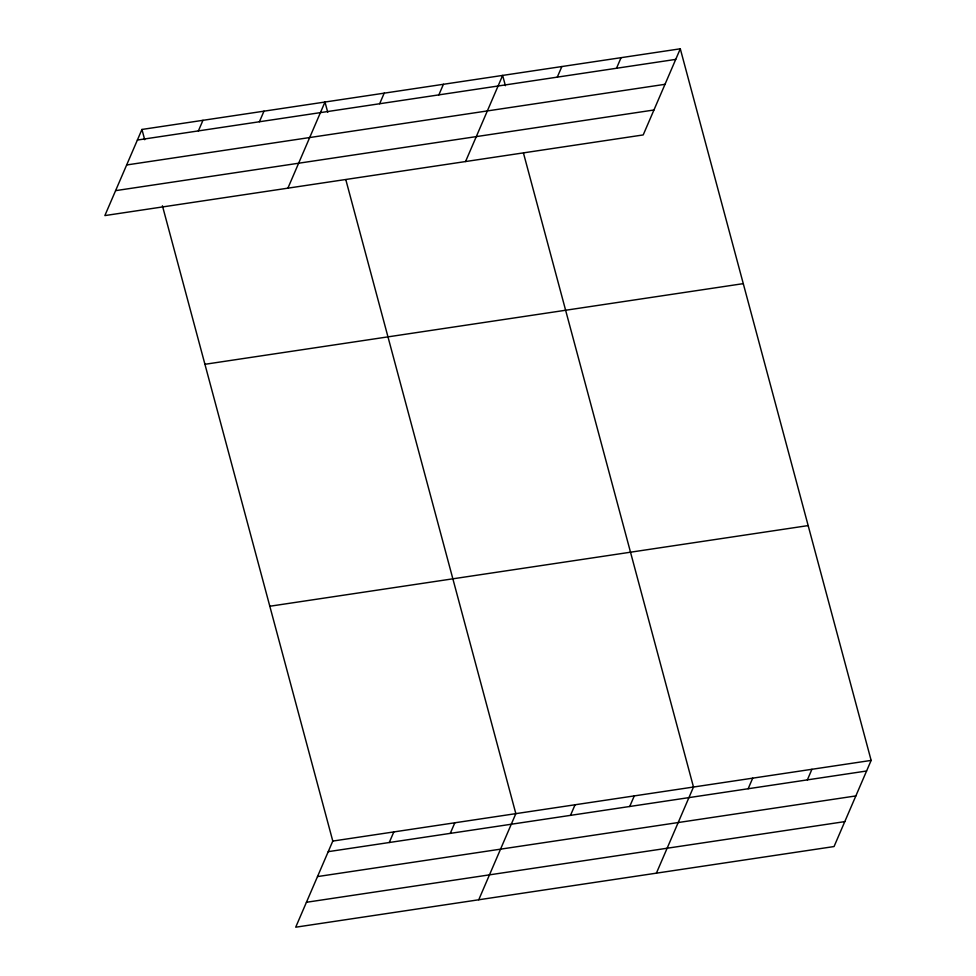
<?xml version="1.0" encoding="UTF-8"?>
<svg xmlns="http://www.w3.org/2000/svg" width="976" height="976" viewBox="0 0 976 976"><rect width="100%" height="100%" fill="white"/><g stroke="black" fill="none" stroke-linecap="round" stroke-linejoin="round"><path stroke-width="1.46" d="M141.947 129.454L104.859 215.586L643.208 134.932L680.296 48.8L141.947 129.454L144.704 139.727M198.396 130.906L202.959 120.316M259.409 121.756L263.971 111.179M287.896 188.161L324.984 102.029L327.741 112.301M379.64 103.749L384.202 93.159M438.858 94.879L443.421 84.29M465.552 161.54L502.64 75.42L505.397 85.693M557.296 77.128L561.859 66.539M616.515 68.259L621.078 57.669M162.419 205.777L332.792 841.068L295.704 927.2L834.053 846.546L871.141 760.414L680.296 48.8M389.253 842.52L393.816 831.93M450.265 833.382L454.828 822.792M478.74 899.774L515.84 813.655L345.846 179.816M570.496 815.363L575.059 804.773M629.715 806.493L634.278 795.904M656.397 873.166L693.485 787.034L523.502 153.208M748.153 788.742L752.703 778.165M807.372 779.873L811.922 769.295M137.384 140.044L675.734 59.39M126.648 164.968L664.998 84.314M115.595 190.649L653.944 109.995M204.923 364.292L743.273 283.638M269.815 606.242L808.165 525.588M332.792 841.068L871.141 760.414M328.241 851.658L866.59 771.003M317.505 876.582L855.854 795.928M306.44 902.275L844.789 821.621"/></g></svg>
